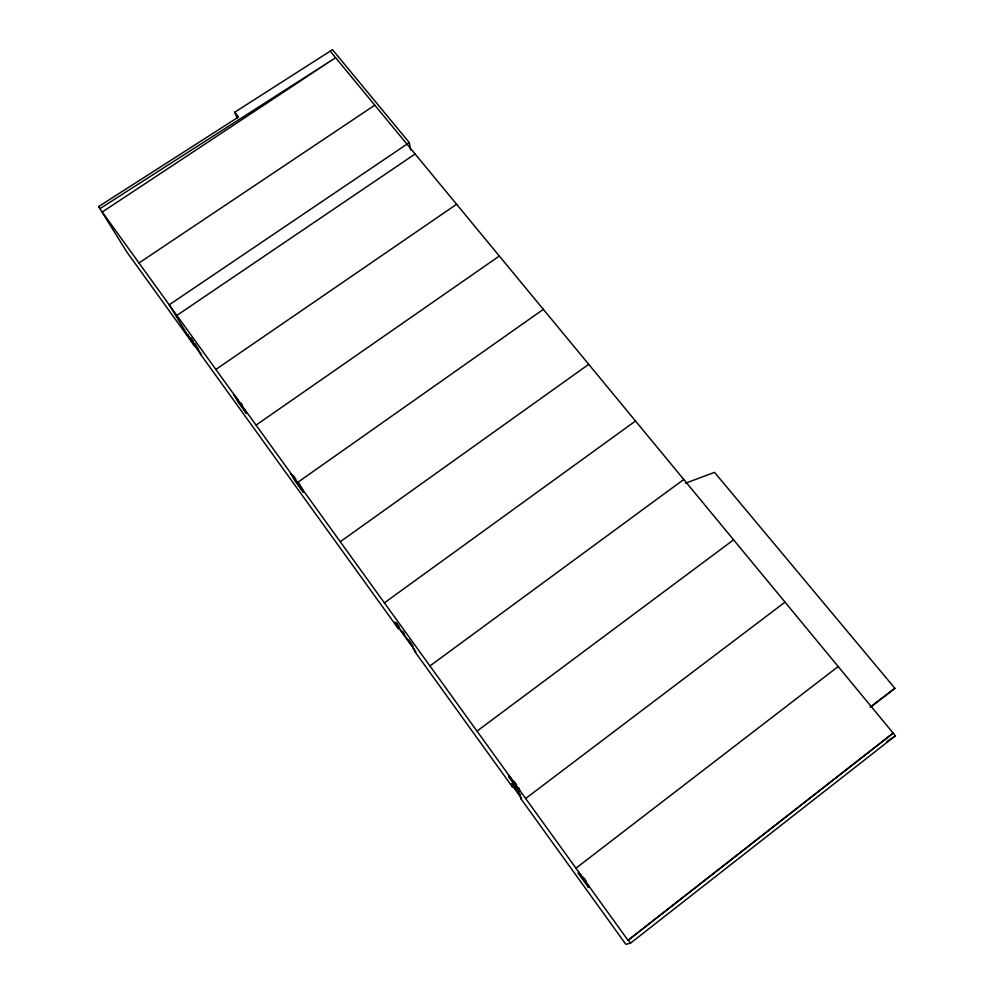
<?xml version="1.0" encoding="UTF-8"?>
<svg xmlns="http://www.w3.org/2000/svg" width="994" height="994" viewBox="0 0 994 994"><rect width="100%" height="100%" fill="white"/><g stroke="black" fill="none" stroke-linecap="round" stroke-linejoin="round"><path stroke-width="1.49" d="M578.297 873.328L578.496 871.924L588.759 886.151L588.398 887.331L578.297 873.328L578.955 872.819L589.057 886.81L588.398 887.331M870.682 707.268L894.898 688.295L714.549 472.374L685.5 483.196M628.022 940.299L893.146 733.112L628.022 940.299L102.22 212.033L335.612 57.702L100.071 208.578L98.617 206.566L238.51 117.006L234.746 112.198L332.493 49.7L409.267 142.589L410.708 150.082M512.556 784.477L513.277 786.813L512.655 787.285L511.562 783.781L519.999 795.473L520.918 798.754L625.835 944.3L630.507 943.157L895.383 735.821L330.207 51.154M575.961 868.197L838.191 666.539M525.652 798.505L785.036 602.14M870.185 707.02L894.898 688.295M518.856 790.429L519.514 789.932M519.999 795.473L520.632 794.989L518.943 792.653M520.918 798.754L521.552 798.281L513.277 786.813M509.475 777.954L508.555 775.059L518.346 788.627L519.104 791.311L509.475 777.954L509.823 776.513L509.164 777.01M513.451 781.831L514.109 781.334M518.346 788.627L519.017 788.118M476.996 731.124L733.597 539.829M429.942 665.943L683.773 479.468M384.38 602.849L635.514 421.009M512.655 787.285L415.281 652.188L415.89 651.753M415.281 652.188L412.311 646.137L412.932 645.69M190.463 337.898L194.948 345.328L194.377 345.713L187.617 334.58L200.937 354.808L398.271 628.593L398.88 628.158L396.258 622.965M340.259 541.73L588.721 364.326M297.504 482.525L543.345 309.358M256.067 425.121L499.323 256.03M295.106 479.394L295.74 478.959M294.945 480.686L290.919 473.604L303.22 492.154L294.945 480.686L295.566 480.251L292.882 475.53M299.306 485.209L299.94 484.774L298.25 482.45M215.872 369.445L456.594 204.267M176.857 315.421L415.107 153.995M238.398 402.346L233.652 394.27L246.338 413.33L238.398 402.346L239.02 401.924L236.299 397.314M241.679 405.403L242.3 404.98L240.523 402.508M886.847 741.599L895.383 735.821M138.998 262.975L374.788 105.165M200.937 354.808L201.521 354.423L194.948 345.328M194.29 343.812L194.874 343.427L198.564 349.54M409.267 142.589L169.204 304.81L192.202 342.681M293.23 475.48L294.895 477.803M514.929 782.464L516.569 784.726M583.441 877.342L586.013 880.895M628.37 940.2L630.507 943.157M239.02 401.924L245.183 410.472M295.566 480.251L303.008 490.576M510.121 777.47L519.763 790.826M190.711 337.649L193.209 341.116M396.469 622.865L399.066 626.468M402.533 631.277L404.26 633.675M408.596 639.689L412.063 644.497M513.886 785.645L515.575 787.981M412.311 646.137L394.978 622.12L398.271 628.593M398.88 628.158L414.995 650.511M194.377 345.713L127.058 252.314L98.617 206.566M301.232 487.085L302.536 489.408M234.746 112.198L237.131 118.298"/></g></svg>
